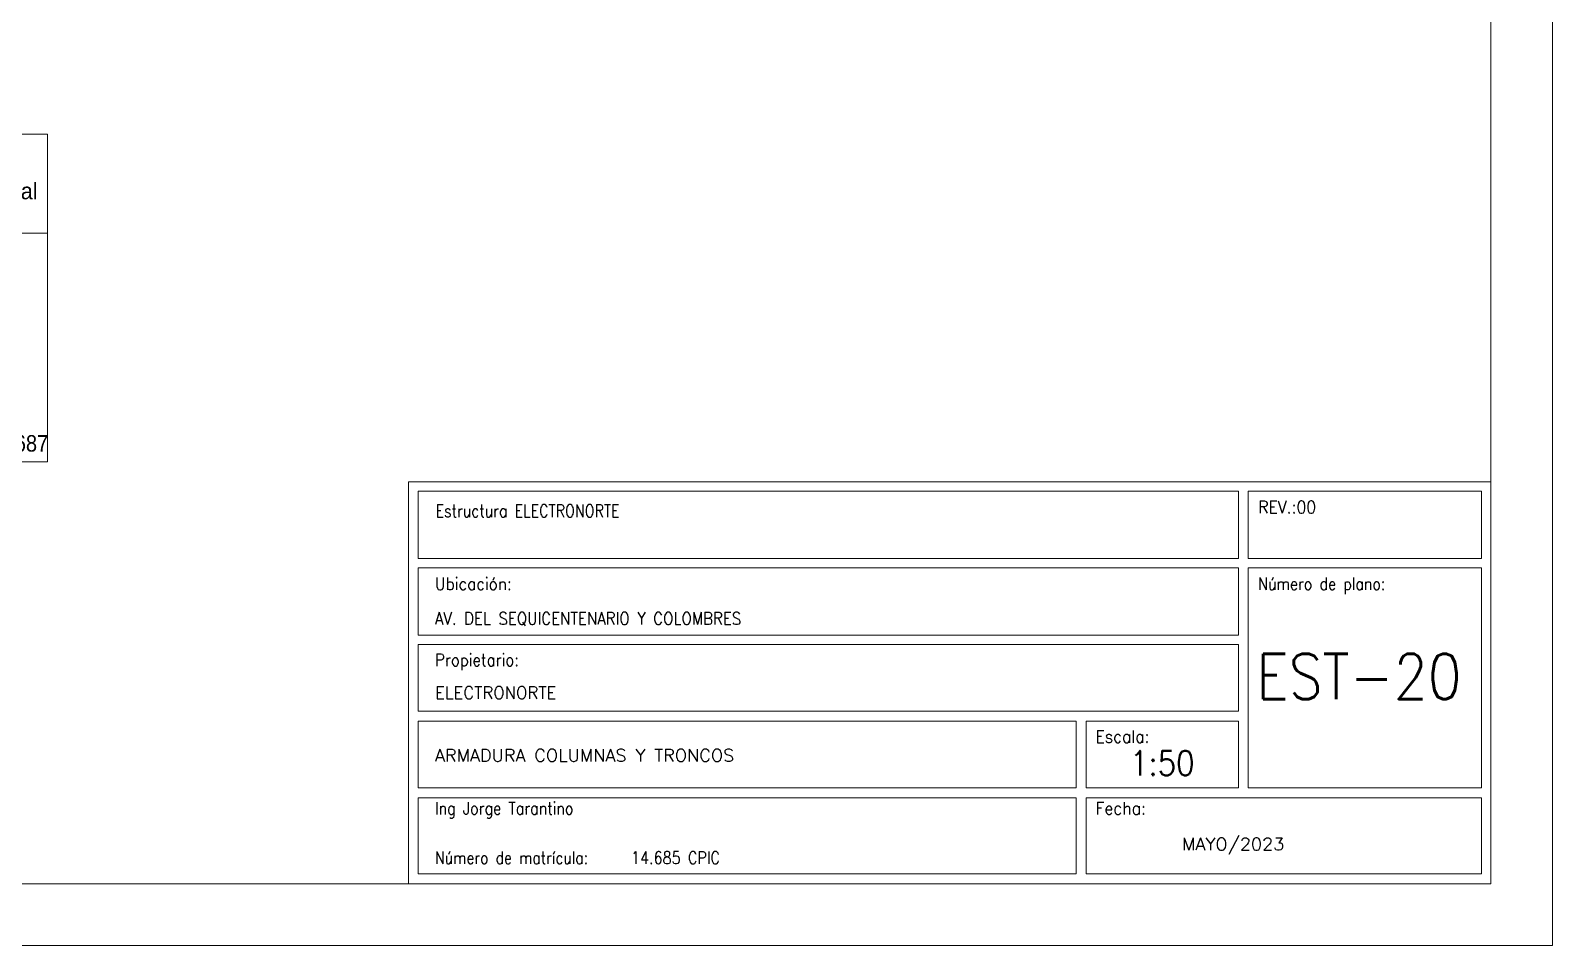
# Model space of a CAD drawing. Header units: millimetres. Extents: x 0 to 59.4, y 0 to 93.5.
# Drawn here: x 34.79 to 59.4, y 48.36 to 63.16 of the extents above; entities that cross this region are included whole.
import ezdxf
from ezdxf.enums import TextEntityAlignment as Align

# ---------------------------------------------------------------- set-up
doc = ezdxf.new("R2010")
doc.units = ezdxf.units.MM
for name, color, linetype, lineweight in [('CYPE', 7, 'Continuous', 0), ('RECUAD_LIMITES', 2, 'Continuous', 0), ('RECUAD_MARCO', 1, 'Continuous', 20), ('TABLAS', 1, 'Continuous', 0), ('TEXTO_TABLAS', 1, 'Continuous', 0)]:
    doc.layers.add(name, color=color, linetype=linetype, lineweight=lineweight)
doc.styles.add('CYPETXT', font='romans__.ttf', dxfattribs={"height": 0.2})
doc.styles.add('CYPETXT_romans', font='arial.ttf', dxfattribs={"height": 0.2})

msp = doc.modelspace()

# ---------------------------------------------------------------- linework, layer by layer
at = {"layer": 'CYPE', "color": 1}
for points in [[(40.9, 49.36), (58.4, 49.36), (58.4, 55.86), (40.9, 55.86), (40.9, 49.36)], [(41.06, 54.62), (54.32, 54.62), (54.32, 55.71), (41.06, 55.71), (41.06, 54.62)], [(54.48, 54.62), (58.25, 54.62), (58.25, 55.71), (54.48, 55.71), (54.48, 54.62)], [(41.06, 53.38), (54.32, 53.38), (54.32, 54.47), (41.06, 54.47), (41.06, 53.38)], [(54.48, 50.91), (58.25, 50.91), (58.25, 54.47), (54.48, 54.47), (54.48, 50.91)], [(41.06, 52.15), (54.32, 52.15), (54.32, 53.23), (41.06, 53.23), (41.06, 52.15)], [(41.06, 50.91), (51.7, 50.91), (51.7, 51.99), (41.06, 51.99), (41.06, 50.91)], [(51.86, 50.91), (54.32, 50.91), (54.32, 51.99), (51.86, 51.99), (51.86, 50.91)], [(41.06, 49.52), (51.7, 49.52), (51.7, 50.75), (41.06, 50.75), (41.06, 49.52)], [(51.86, 49.52), (58.25, 49.52), (58.25, 50.75), (51.86, 50.75), (51.86, 49.52)]]:
    msp.add_lwpolyline(points, close=True, dxfattribs=at)
at = {"layer": 'RECUAD_LIMITES'}
msp.add_lwpolyline([(0, 48.36), (59.4, 48.36), (59.4, 90.36), (0, 90.36), (0, 48.36)], close=True, dxfattribs=at)
at = {"layer": 'RECUAD_MARCO'}
msp.add_lwpolyline([(2.5, 49.36), (58.4, 49.36), (58.4, 89.36), (2.5, 89.36), (2.5, 49.36)], close=True, dxfattribs=at)
at = {"layer": 'TABLAS'}
msp.add_line((25.834, 59.88113), (35.066, 59.88113), dxfattribs=at)
msp.add_lwpolyline([(25.834, 56.18113), (35.066, 56.18113), (35.066, 61.48113), (25.834, 61.48113), (25.834, 56.18113)], close=True, dxfattribs=at)

# ---------------------------------------------------------------- texts
at = {"layer": 'CYPE', "color": 5, "style": 'CYPETXT'}
for s, width, p in [('Estructura ELECTRONORTE', 0.842437, (41.34, 55.29)), ('AV. DEL SEQUICENTENARIO Y COLOMBRES', 0.887423, (41.33, 53.55)), ('ELECTRONORTE', 0.974409, (41.33, 52.35)), ('ARMADURA COLUMNAS Y TRONCOS', 1.047361, (41.33, 51.33563)), ('Ing Jorge Tarantino', 0.851105, (41.33, 50.48)), ('MAYO/2023', 1.047361, (53.41, 49.9)), ('14.685 CPIC', 0.851936, (44.5, 49.68))]:
    msp.add_text(s, height=0.2, dxfattribs=dict(at, width=width)).set_placement(p)
at = {"layer": 'CYPE', "color": 4, "style": 'CYPETXT'}
for s, width, p in [('REV.:00', 0.927655, (54.64, 55.35)), ('Ubicación:', 0.90604, (41.33, 54.11)), ('Número de plano:', 0.844847, (54.64, 54.11)), ('Propietario:', 0.885908, (41.33, 52.88)), ('Escala:', 0.925891, (52.01, 51.64)), ('Fecha:', 0.933698, (52.01, 50.48)), ('Número de matrícula:', 0.83516, (41.33, 49.68))]:
    msp.add_text(s, height=0.2, dxfattribs=dict(at, width=width)).set_placement(p)
at = {"layer": 'CYPE', "color": 5, "style": 'CYPETXT'}
for s, height, width, p in [('EST-20', 0.733333, 0.872274, (56.27, 52.34667)), ('1:50', 0.4, 0.869965, (53.09, 51.11))]:
    msp.add_text(s, height=height, dxfattribs=dict(at, width=width)).set_placement(p, align=Align.CENTER)
at = {"layer": 'TEXTO_TABLAS', "style": 'CYPETXT_romans', "width": 0.935673}
msp.add_text('Total', height=0.266667, dxfattribs=at).set_placement((34.518, 60.56113), align=Align.MIDDLE_CENTER)
at = {"layer": 'TEXTO_TABLAS', "style": 'CYPETXT_romans', "width": 0.872274}
msp.add_text('11687', height=0.266667, dxfattribs=at).set_placement((35.078, 56.48113), align=Align.MIDDLE_RIGHT)

doc.saveas('drawing.dxf')
